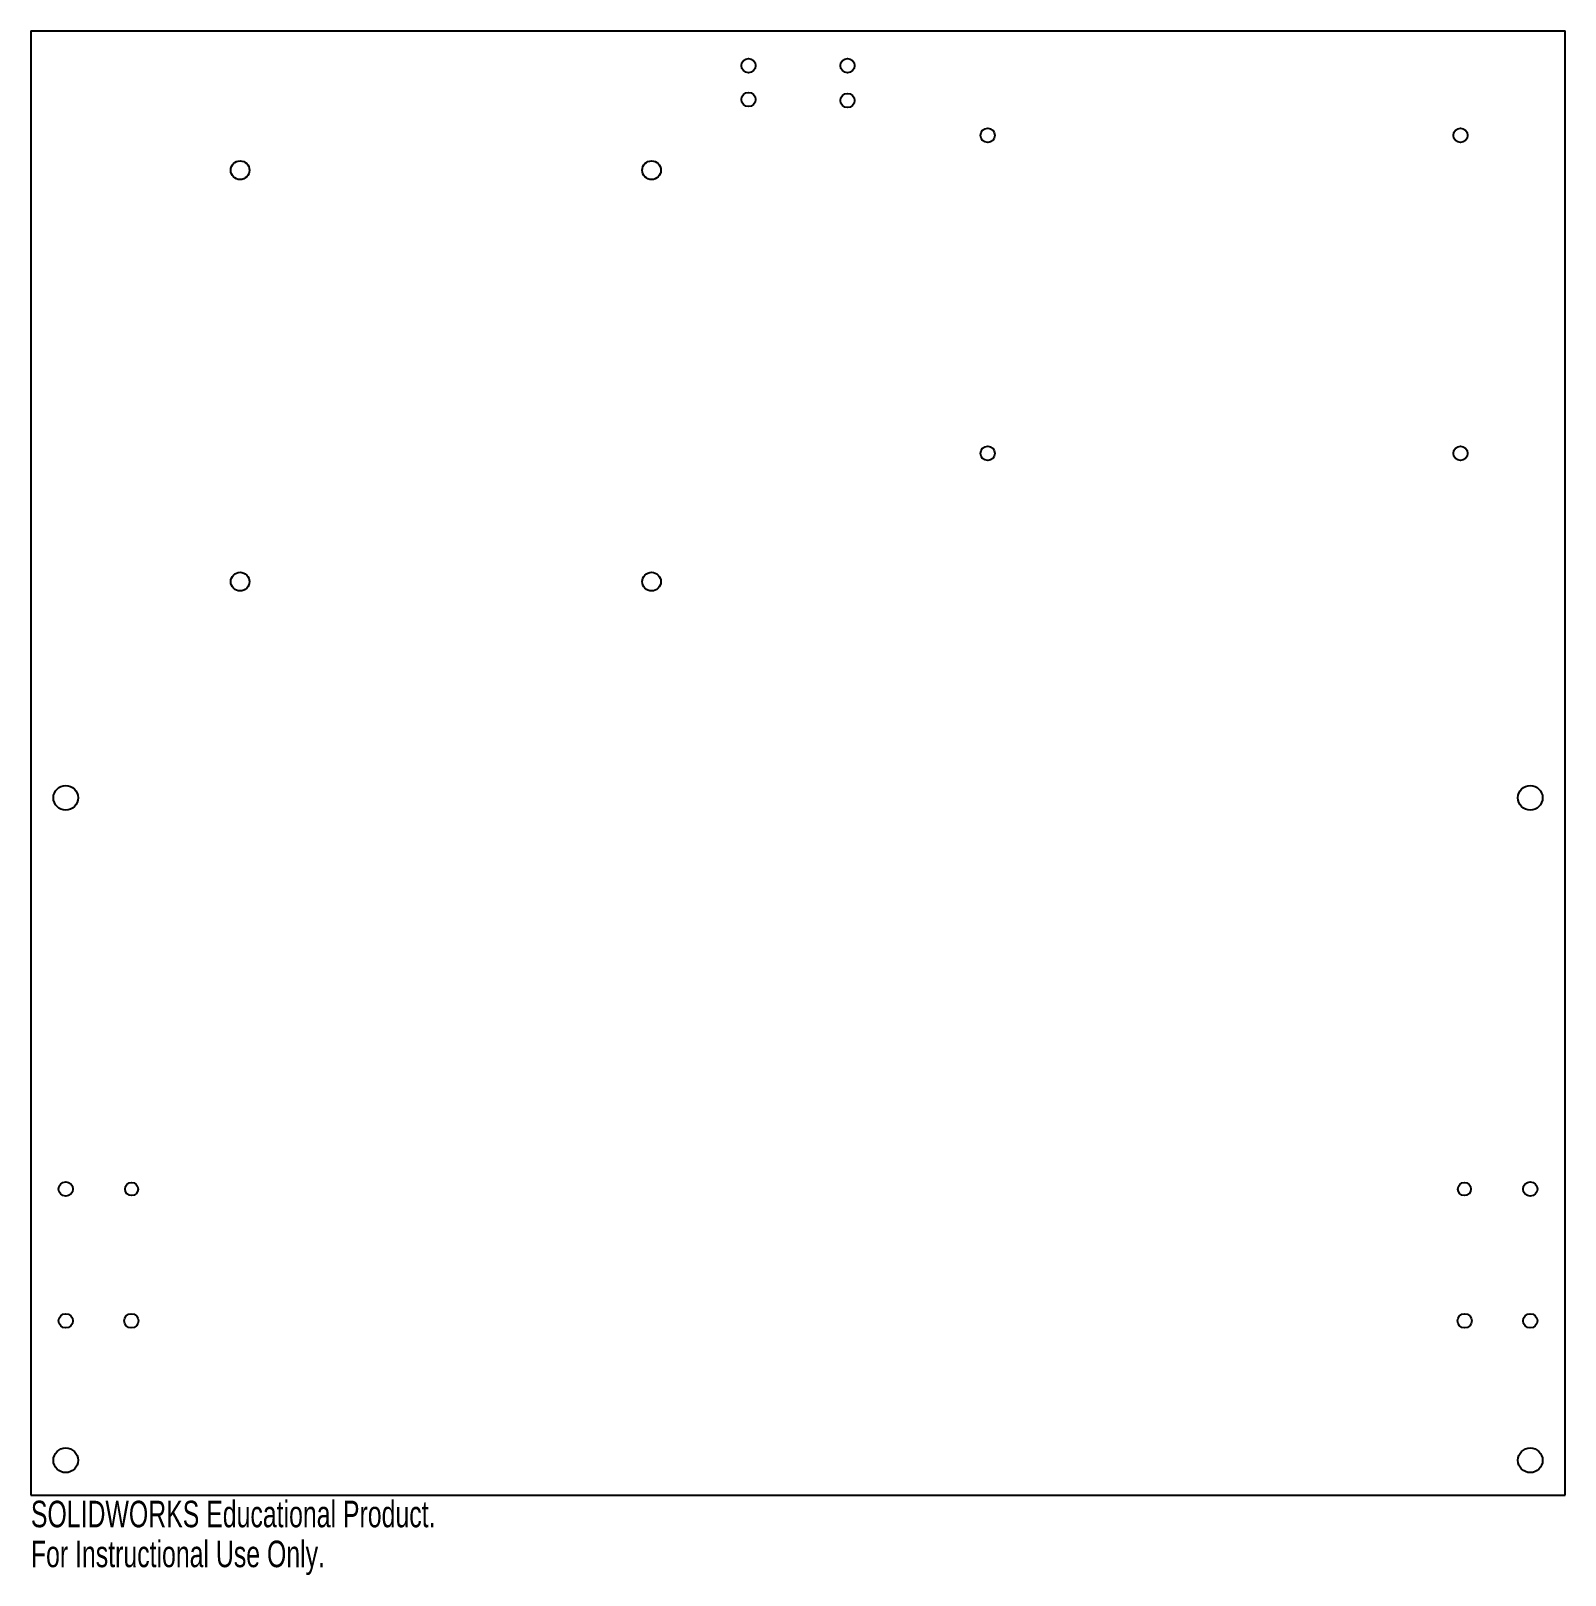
# Model space of a CAD drawing. Header units: inches. Extents: x -5.5 to 5.5, y -6.6 to 4.5.
import ezdxf

# ---------------------------------------------------------------- set-up
doc = ezdxf.new("R2010")
doc.units = ezdxf.units.IN
doc.header["$MEASUREMENT"] = 0
doc.styles.add('SLDTEXTSTYLE0', font='TXT', dxfattribs={"width": 0.7})

msp = doc.modelspace()

# ---------------------------------------------------------------- linework, layer by layer
at = {"color": 7, "linetype": 'Continuous', "lineweight": 25}
for p, q in [((-5.5, 4.499), (5.5, 4.499)), ((-5.5, 4.499), (-5.5, -6)), ((5.5, -6), (5.5, 4.499)), ((-5.5, -6), (5.5, -6))]:
    msp.add_line(p, q, dxfattribs=at)
for centre, radius in [((-0.355, 4.25), 0.0512), ((0.355, 4.25), 0.0512), ((-0.355, 4.007), 0.0512), ((0.355, 4), 0.0512), ((1.36, 3.75), 0.0512), ((4.75, 3.75), 0.0512), ((-4, 3.5), 0.0669), ((-1.05, 3.5), 0.0669), ((1.36, 1.47), 0.0512), ((4.75, 1.47), 0.0512), ((-4, 0.55), 0.0669), ((-1.05, 0.55), 0.0669), ((-5.25, -1), 0.0885), ((5.25, -1), 0.0885), ((-5.25, -3.805), 0.0512), ((-4.778, -3.805), 0.0472), ((4.778, -3.805), 0.0472), ((5.25, -3.805), 0.0512), ((-5.25, -4.75), 0.0512), ((-4.78, -4.75), 0.0512), ((4.78, -4.75), 0.0512), ((5.25, -4.75), 0.0512), ((-5.25, -5.75), 0.0885), ((5.25, -5.75), 0.0885)]:
    msp.add_circle(centre, radius, dxfattribs=at)

# ---------------------------------------------------------------- texts
at = {"color": 7, "linetype": 'Continuous', "char_height": 0.1903, "attachment_point": 1, "style": 'SLDTEXTSTYLE0'}
for s, insert in [('SOLIDWORKS Educational Product.', (-5.5, -6.04)), ('For Instructional Use Only.', (-5.5, -6.326))]:
    msp.add_mtext(s, dxfattribs=dict(at, insert=insert))

doc.saveas('drawing.dxf')
